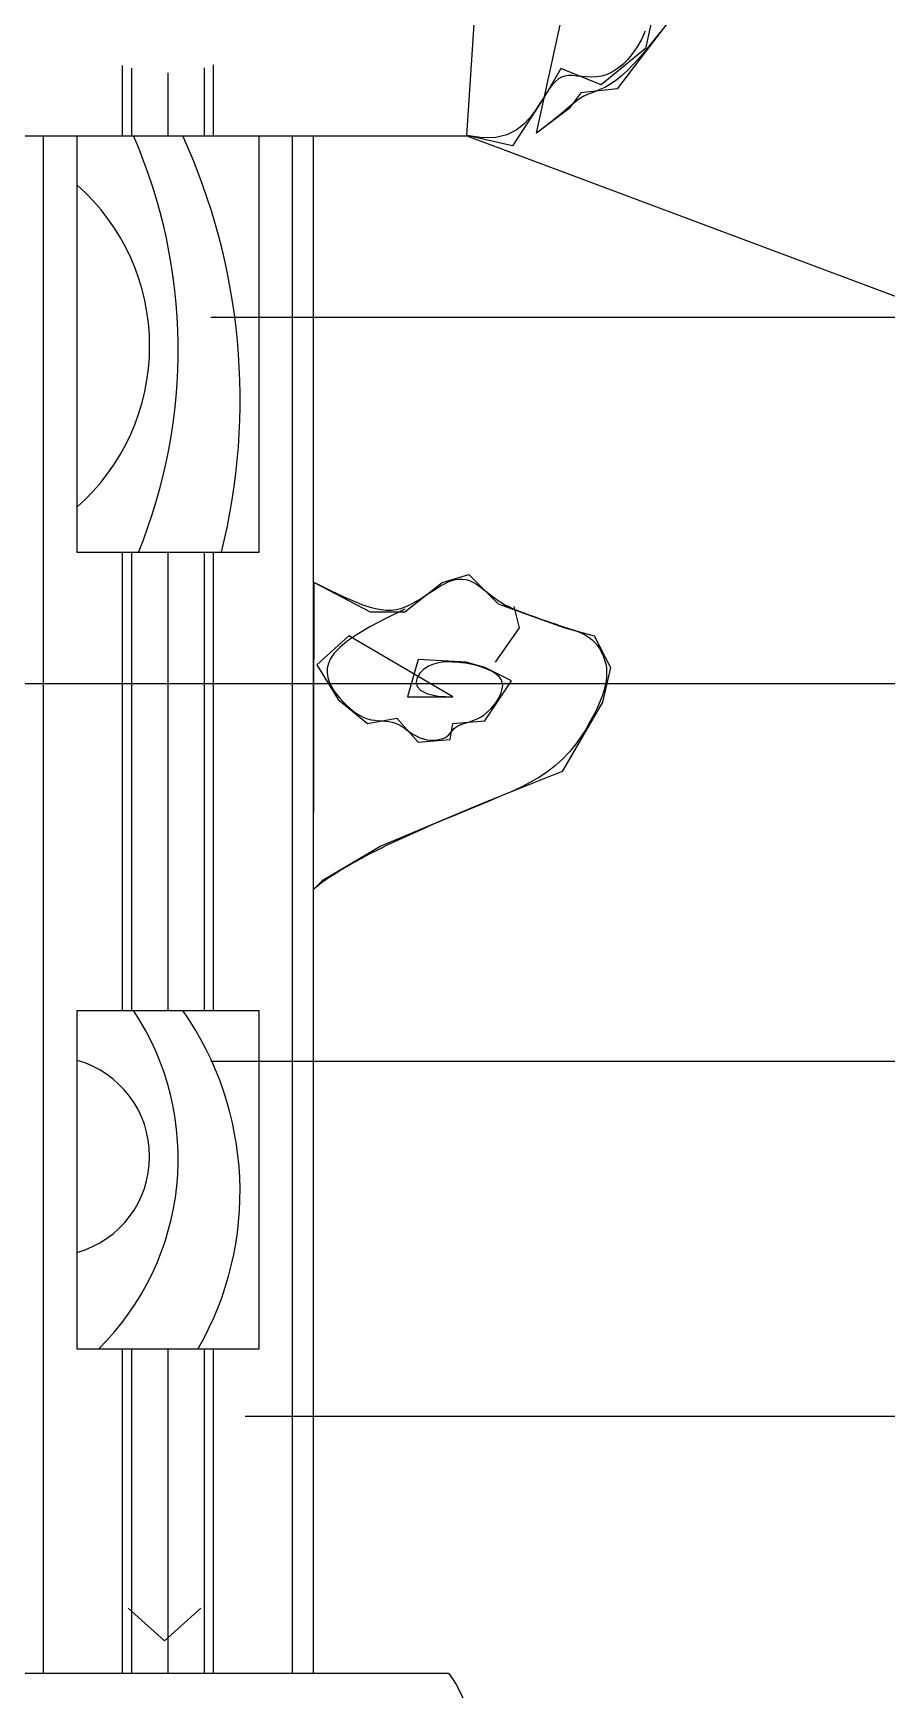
# Model space of a CAD drawing. Header units: metres. Extents: x 986 to 9059, y 312 to 6351.
# Drawn here: x 7001 to 7471, y 3388 to 4300 of the extents above; entities that cross this region are included whole.
import ezdxf

# ---------------------------------------------------------------- set-up
doc = ezdxf.new("R2010")
doc.units = ezdxf.units.M
for name, color, linetype in [('3', 3, 'Continuous'), ('4', 4, 'Continuous'), ('DIM', 3, 'Continuous')]:
    doc.layers.add(name, color=color, linetype=linetype)
doc.dimstyles.get("Standard").update_dxf_attribs({"dimtxt": 2.5, "dimasz": 2.5, "dimexe": 1.25, "dimexo": 0.625, "dimtad": 1, "dimcen": 2.5, "dimazin": 3, "dimtfac": 1, "dimtmove": 0, "dimatfit": 3})

msp = doc.modelspace()

# ---------------------------------------------------------------- linework, layer by layer
at = {"layer": '3'}
for p, q in [((7050.46, 4243.53), (7050.46, 4282.24)), ((7055.46, 4243.53), (7055.46, 4280.71)), ((7075.46, 4243.53), (7075.46, 4278.23)), ((7095.46, 4243.53), (7095.46, 4280.99)), ((7100.46, 4243.53), (7100.46, 4282.61)), ((7006.93, 3397.41), (7006.93, 4243.53)), ((7143.98, 3397.41), (7143.98, 4243.53)), ((7050.46, 3762.19), (7050.46, 4014.31)), ((7055.46, 3762.19), (7055.46, 4014.31)), ((7075.46, 3762.19), (7075.46, 4014.31)), ((7095.46, 3762.19), (7095.46, 4014.31)), ((7100.46, 3762.19), (7100.46, 4014.31)), ((7050.46, 3397.41), (7050.46, 3575.75)), ((7055.46, 3397.41), (7055.46, 3575.75)), ((7075.46, 3397.41), (7075.46, 3575.75)), ((7095.46, 3397.41), (7095.46, 3575.75)), ((7100.46, 3397.41), (7100.46, 3575.75)), ((7053.42, 3433.17), (7073.42, 3415.21)), ((7093.42, 3433.17), (7073.42, 3415.21)), ((6936.29, 3397.41), (7229.69, 3397.41)), ((7048.42, 3397.41), (7098.42, 3397.41))]:
    msp.add_line(p, q, dxfattribs=at)
for points in [[(7338.02, 4301.22), (7335.9, 4296.64), (7333.58, 4292.49), (7331.09, 4288.82), (7328.45, 4285.61), (7325.69, 4282.86), (7322.85, 4280.58), (7319.95, 4278.75), (7317.02, 4277.38), (7314.1, 4276.47), (7311.21, 4275.98), (7308.38, 4275.84), (7305.62, 4275.95), (7302.97, 4276.19), (7300.43, 4276.47), (7298.04, 4276.67), (7295.82, 4276.71), (7293.77, 4276.47), (7291.93, 4275.86), (7290.23, 4274.87), (7288.62, 4273.5), (7287.03, 4271.74), (7285.41, 4269.6), (7283.69, 4267.07), (7281.82, 4264.15), (7279.73, 4260.84), (7277.35, 4257.19), (7274.54, 4253.42), (7271.13, 4249.8), (7266.98, 4246.62), (7261.93, 4244.14), (7255.82, 4242.64), (7248.49, 4242.4), (7239.79, 4243.68), (7260.52, 4558.79)], [(7346.32, 4300.69), (7342.77, 4296.14), (7339.13, 4291.62), (7335.45, 4287.26), (7331.8, 4283.18), (7328.23, 4279.49), (7324.81, 4276.33), (7321.59, 4273.78), (7318.57, 4271.77), (7315.74, 4270.2), (7313.1, 4268.97), (7310.65, 4267.98), (7308.37, 4267.12), (7306.25, 4266.29), (7304.31, 4265.39), (7302.48, 4264.32), (7300.62, 4263), (7298.55, 4261.34), (7296.06, 4259.26), (7292.98, 4256.67), (7289.11, 4253.5), (7284.26, 4249.67), (7278.26, 4245.09), (7344.76, 4549.93)], [(7349.2, 4341.75), (7338.11, 4291.6), (7313.73, 4271.67), (7291.56, 4280.53), (7282.69, 4265.02), (7264.95, 4237.98), (7239.79, 4243.68)], [(7355.85, 4312.96), (7322.59, 4269.45), (7302.64, 4267.24), (7295.99, 4258.38), (7278.26, 4245.09)], [(7205.76, 3983.12), (7205.76, 3983.12), (7195.2, 3977.92), (7186.52, 3973.27), (7179.53, 3969.1), (7174.06, 3965.35), (7169.93, 3961.95), (7166.94, 3958.83), (7164.91, 3955.93), (7163.66, 3953.17), (7163.03, 3950.5), (7162.93, 3947.92), (7163.3, 3945.42), (7164.06, 3943.01), (7165.16, 3940.68), (7166.52, 3938.44), (7168.08, 3936.28), (7169.78, 3934.22), (7171.56, 3932.25), (7173.4, 3930.39), (7175.28, 3928.67), (7177.22, 3927.1), (7179.18, 3925.7), (7181.17, 3924.49), (7183.18, 3923.49), (7185.2, 3922.73), (7187.22, 3922.2), (7189.23, 3921.86), (7191.22, 3921.65), (7193.19, 3921.5), (7195.12, 3921.36), (7197.01, 3921.14), (7198.85, 3920.81), (7200.62, 3920.28), (7202.34, 3919.52), (7204, 3918.57), (7205.63, 3917.49), (7207.26, 3916.34), (7208.9, 3915.17), (7210.57, 3914.06), (7212.29, 3913.05), (7214.08, 3912.21), (7215.96, 3911.59), (7217.88, 3911.18), (7219.81, 3910.98), (7221.7, 3910.96), (7223.51, 3911.11), (7225.2, 3911.42), (7226.72, 3911.87), (7228.04, 3912.46), (7229.11, 3913.15), (7230, 3913.93), (7230.76, 3914.77), (7231.46, 3915.64), (7232.16, 3916.5), (7232.92, 3917.34), (7233.81, 3918.12), (7234.89, 3918.81), (7236.2, 3919.41), (7237.73, 3919.94), (7239.44, 3920.47), (7241.28, 3921.05), (7243.23, 3921.73), (7245.25, 3922.56), (7247.3, 3923.61), (7249.33, 3924.93), (7251.32, 3926.54), (7253.21, 3928.41), (7254.95, 3930.46), (7256.49, 3932.63), (7257.78, 3934.84), (7258.76, 3937.03), (7259.39, 3939.13), (7259.61, 3941.07), (7259.39, 3942.79), (7258.78, 3944.3), (7257.84, 3945.63), (7256.64, 3946.78), (7255.25, 3947.79), (7253.73, 3948.67), (7252.14, 3949.43), (7250.56, 3950.11), (7249.02, 3950.72), (7247.52, 3951.27), (7246, 3951.76), (7244.44, 3952.19), (7242.78, 3952.58), (7240.99, 3952.93), (7239.02, 3953.25), (7236.85, 3953.54), (7234.44, 3953.79), (7231.84, 3953.96), (7229.13, 3953.99), (7226.35, 3953.81), (7223.59, 3953.37), (7220.91, 3952.61), (7218.37, 3951.46), (7216.04, 3949.87), (7214.03, 3947.81), (7212.58, 3945.44), (7211.99, 3942.92), (7212.55, 3940.45), (7214.57, 3938.22), (7218.31, 3936.39), (7224.09, 3935.16), (7232.2, 3934.71), (7174.92, 3968.45), (7157.3, 3952.31), (7169.05, 3933.24), (7185.2, 3920.04), (7201.36, 3922.97), (7213.11, 3909.77), (7230.73, 3911.23), (7232.2, 3920.04), (7249.82, 3921.5), (7264.51, 3943.51), (7249.82, 3950.85), (7239.54, 3953.78), (7213.11, 3955.25), (7207.23, 3934.71), (7232.2, 3934.71)], [(7255.7, 3953.78), (7268.91, 3972.85), (7265.98, 3984.59)]]:
    msp.add_lwpolyline(points, dxfattribs=at)
for centre, radius, start, end in [((6787, 4125.68), 294.03, 337.74, 23.63), ((6765.28, 4098.36), 349.81, 346.1, 24.52), ((6947.02, 4127.89), 118.3, 311.53, 48.47), ((6933.81, 3680.66), 147.21, 314.55, 33.63), ((6941.25, 3662.39), 173.8, 330.1, 35.04), ((7010.33, 3681.84), 54.99, 285.96, 74.04)]:
    msp.add_arc(centre, radius, start, end, dxfattribs=at)
at = {"layer": '4'}
for p, q in [((6995.46, 4243.53), (7025.46, 4243.53)), ((7125.46, 4243.53), (7239.79, 4243.53)), ((7155.46, 3397.41), (7155.46, 4243.53)), ((7239.79, 4243.53), (7654.53, 4088.41))]:
    msp.add_line(p, q, dxfattribs=at)
for points in [[(7025.46, 4014.31), (7025.46, 4243.53), (7125.46, 4243.53), (7125.46, 4014.31)], [(7025.46, 3575.75), (7025.46, 3762.19), (7125.46, 3762.19), (7125.46, 3575.75)]]:
    msp.add_lwpolyline(points, close=True, dxfattribs=at)
msp.add_lwpolyline([(7155.46, 3997.99), (7155.46, 3997.99), (7156.26, 3997.57), (7158.25, 3996.55), (7161.19, 3995.08), (7164.85, 3993.28), (7169.01, 3991.3), (7173.43, 3989.29), (7177.88, 3987.37), (7182.14, 3985.69), (7186.02, 3984.36), (7189.54, 3983.4), (7192.74, 3982.78), (7195.68, 3982.5), (7198.42, 3982.53), (7201.02, 3982.85), (7203.53, 3983.47), (7206.01, 3984.35), (7208.49, 3985.47), (7210.99, 3986.8), (7213.48, 3988.26), (7215.95, 3989.82), (7218.39, 3991.41), (7220.77, 3992.98), (7223.1, 3994.47), (7225.34, 3995.84), (7227.5, 3997.03), (7229.59, 3998.02), (7231.6, 3998.79), (7233.57, 3999.32), (7235.51, 3999.61), (7237.43, 3999.62), (7239.34, 3999.35), (7241.25, 3998.77), (7243.19, 3997.89), (7245.15, 3996.74), (7247.13, 3995.4), (7249.12, 3993.91), (7251.12, 3992.35), (7253.13, 3990.76), (7255.15, 3989.22), (7257.16, 3987.77), (7259.19, 3986.47), (7261.21, 3985.31), (7263.26, 3984.26), (7265.33, 3983.31), (7267.44, 3982.42), (7269.59, 3981.58), (7271.79, 3980.76), (7274.05, 3979.94), (7276.38, 3979.11), (7278.76, 3978.26), (7281.17, 3977.4), (7283.6, 3976.55), (7286.03, 3975.71), (7288.44, 3974.89), (7290.82, 3974.1), (7293.15, 3973.34), (7295.4, 3972.63), (7297.59, 3971.93), (7299.69, 3971.21), (7301.71, 3970.44), (7303.64, 3969.59), (7305.47, 3968.63), (7307.19, 3967.53), (7308.81, 3966.25), (7310.31, 3964.78), (7311.69, 3963.12), (7312.92, 3961.3), (7314.01, 3959.34), (7314.94, 3957.27), (7315.7, 3955.11), (7316.27, 3952.88), (7316.64, 3950.6), (7316.81, 3948.29), (7316.77, 3945.93), (7316.5, 3943.47), (7316, 3940.88), (7315.26, 3938.14), (7314.27, 3935.2), (7313.02, 3932.03), (7311.5, 3928.6), (7309.71, 3924.88), (7307.64, 3920.95), (7305.27, 3916.87), (7302.6, 3912.73), (7299.62, 3908.6), (7296.32, 3904.56), (7292.7, 3900.68), (7288.74, 3897.05), (7284.44, 3893.72), (7279.82, 3890.66), (7274.89, 3887.81), (7269.68, 3885.13), (7264.2, 3882.57), (7258.48, 3880.06), (7252.54, 3877.57), (7246.39, 3875.04), (7240.07, 3872.43), (7233.64, 3869.75), (7227.15, 3867.02), (7220.69, 3864.26), (7214.33, 3861.48), (7208.12, 3858.71), (7202.14, 3855.97), (7196.46, 3853.28), (7191.14, 3850.66), (7186.19, 3848.12), (7181.61, 3845.68), (7177.42, 3843.36), (7173.6, 3841.17), (7170.18, 3839.13), (7167.15, 3837.25), (7164.52, 3835.55), (7162.28, 3834.05), (7160.42, 3832.73), (7158.9, 3831.6), (7157.7, 3830.66), (7156.78, 3829.91), (7156.12, 3829.33), (7155.69, 3828.93), (7155.46, 3828.7), (7155.83, 3997.8), (7186.67, 3981.66), (7205.76, 3981.66), (7226.32, 3997.8), (7241.01, 4002.2), (7257.16, 3986.06), (7273.32, 3980.19), (7293.88, 3972.85), (7310.03, 3968.45), (7318.85, 3950.85), (7314.44, 3931.77), (7292.41, 3893.63), (7248.35, 3876.02), (7192.55, 3852.55), (7160.24, 3833.48), (7155.83, 3829.07), (7155.46, 3828.7)], dxfattribs=at)
msp.add_lwpolyline([(7229.69, 3397.41, -0.52), (7200.06, 3300.89, -0.43), (7200.06, 3252.49, -0.36), (7214.13, 3101.05, -0.16), (7167.24, 3054.22, 0.04), (7082.99, 2987.14, 0.04)], format="xyb", dxfattribs=at)

# ---------------------------------------------------------------- leaders
at = {"layer": 'DIM'}
for points in [[(4122.82, 4381.38), (4122.82, 2517), (8297.63, 2517)], [(7099.01, 4143.8), (8294.7, 4143.8)], [(6726.84, 4137.5), (6726.84, 3942.15), (8294.7, 3942.15)], [(4296.12, 4091.08), (4296.12, 2719.42), (8297.63, 2719.42)], [(7099.01, 3734.2), (8294.7, 3734.2)], [(4469.42, 3724.87), (4469.42, 2899.21), (8297.63, 2899.21)], [(6575.45, 3570.36), (6575.45, 3356.11), (8294.7, 3356.11)], [(7117.93, 3538.85), (8294.7, 3538.85)]]:
    msp.add_leader(points, dimstyle='Standard', dxfattribs=at)

doc.saveas('drawing.dxf')
